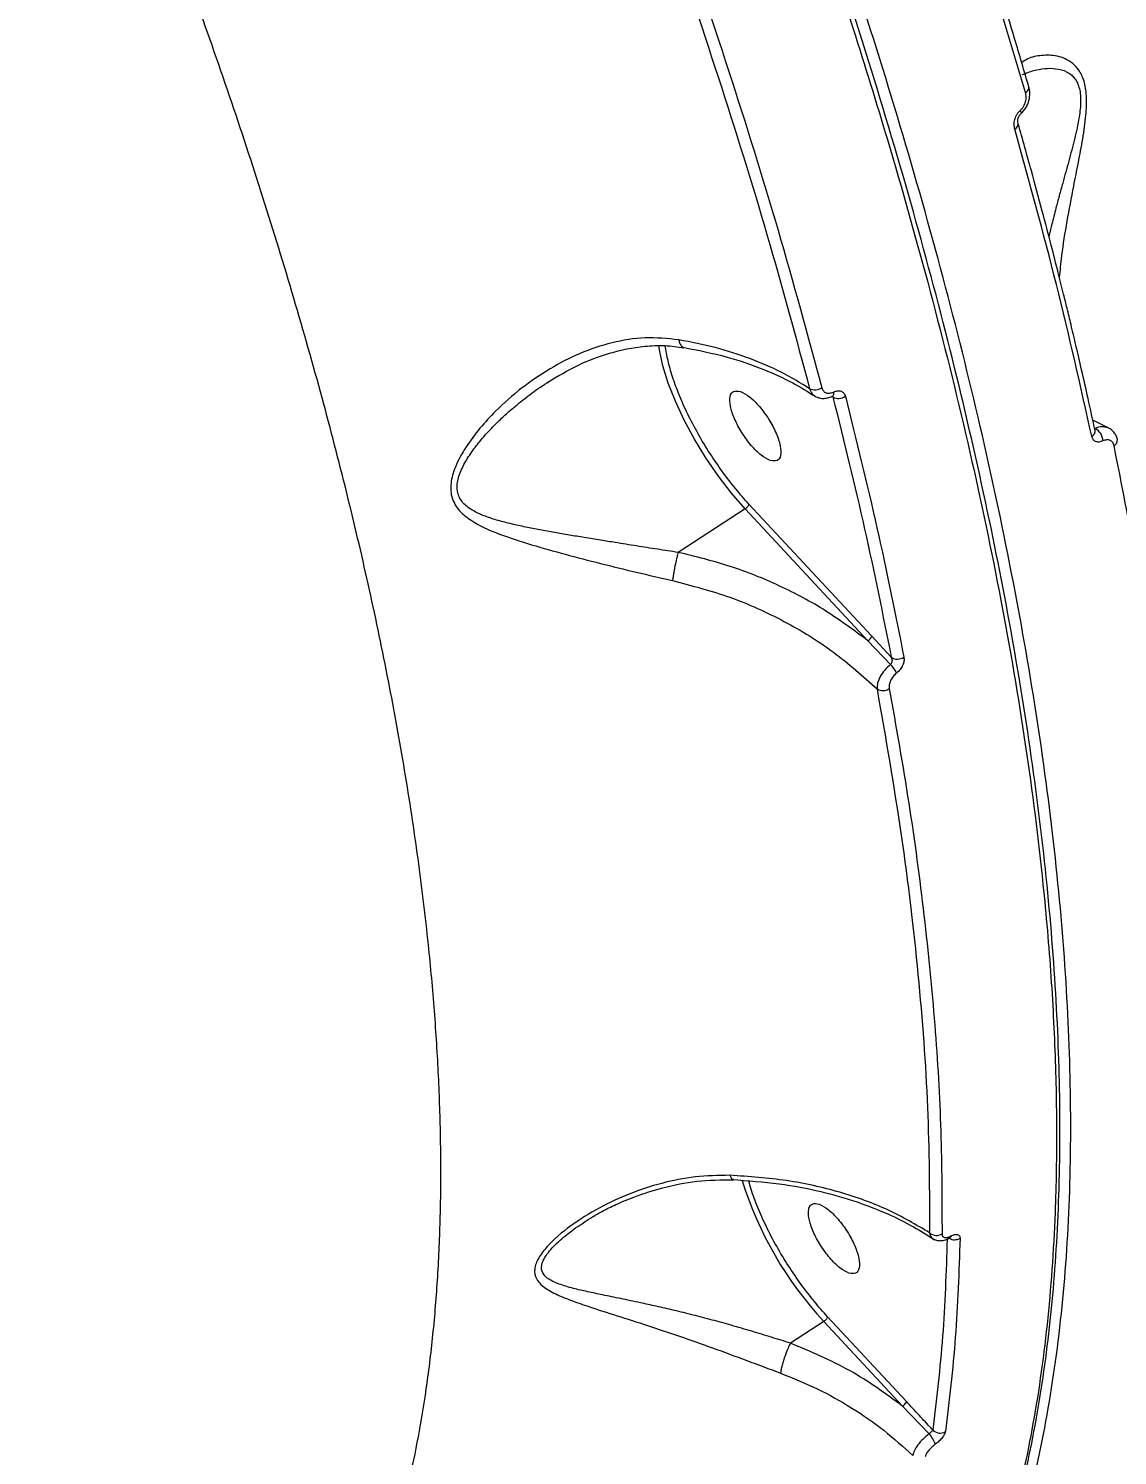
# Model space of a CAD drawing. Header units: millimetres. Extents: x -6234 to 7498, y -6127 to 5103.
# Drawn here: x 4207.7 to 4327.7, y -1650.4 to -1493.2 of the extents above; entities that cross this region are included whole.
import ezdxf

# ---------------------------------------------------------------- set-up
doc = ezdxf.new("R2010")
doc.units = ezdxf.units.MM
for name, color, linetype in [('DIKOM_ОБЪЕКТ', 7, 'Continuous'), ('DIKOM_РАЗМЕР_ЗОНА', 7, 'Continuous'), ('DIKOM_РАЗМЕР_ОБЪЕКТА', 7, 'Continuous')]:
    doc.layers.add(name, color=color, linetype=linetype)
doc.styles.add('style1', font='arial.ttf', dxfattribs={"width": 0.8})
doc.dimstyles.new('1-50', dxfattribs={"dimtxt": 300, "dimasz": 200, "dimexe": 100, "dimexo": 0, "dimgap": 100, "dimtad": 1, "dimtxsty": 'style1', "dimcen": 200, "dimclrd": 7, "dimclre": 7, "dimclrt": 7, "dimadec": 1, "dimazin": 2, "dimtfac": 1, "dimtmove": 0, "dimatfit": 2, "dimfxl": 0, "dimlwd": 25, "dimlwe": 18, "dimarcsym": 0})

# ---------------------------------------------------------------- blocks, each defined once
blk = doc.blocks.new('*D10')
at = {"layer": 'Defpoints', "color": 0, "transparency": 16777216}
for p in [(5627.97, 903.07), (-3229.39, -1461.51), (5627.97, -5097.58)]:
    blk.add_point(p, dxfattribs=at)
at = {"layer": 'DIKOM_РАЗМЕР_ОБЪЕКТА', "color": 7, "lineweight": 18, "transparency": 16777216}
for p, q in [((5627.97, 903.07), (5627.97, -5197.58)), ((-3229.39, -1461.51), (-3229.39, -5197.58))]:
    blk.add_line(p, q, dxfattribs=at)
at = {"layer": 'DIKOM_РАЗМЕР_ОБЪЕКТА', "color": 7, "lineweight": 25, "transparency": 16777216}
blk.add_line((-3029.39, -5097.58), (5427.97, -5097.58), dxfattribs=at)
at = {"layer": 'DIKOM_РАЗМЕР_ОБЪЕКТА', "color": 7, "transparency": 16777216}
for points in [[(-3029.39, -5064.25), (-3029.39, -5130.92), (-3229.39, -5097.58)], [(5427.97, -5064.25), (5427.97, -5130.92), (5627.97, -5097.58)]]:
    blk.add_solid(points, dxfattribs=at)
at = {"layer": 'DIKOM_РАЗМЕР_ОБЪЕКТА', "color": 7, "lineweight": 40, "transparency": 16777216, "insert": (1488.3, -4844.41), "char_height": 300, "attachment_point": 5, "style": 'style1'}
blk.add_mtext('8850', dxfattribs=at)
blk = doc.blocks.new('*D13')
at = {"layer": 'Defpoints', "color": 0, "transparency": 16777216}
for p in [(7498.07, 1778.2), (-5229.39, -1831.36), (7498.07, -6026.74)]:
    blk.add_point(p, dxfattribs=at)
at = {"layer": 'DIKOM_РАЗМЕР_ЗОНА', "color": 7, "lineweight": 18, "transparency": 16777216}
for p, q in [((7498.07, 1778.2), (7498.07, -6126.74)), ((-5229.39, -1831.36), (-5229.39, -6126.74))]:
    blk.add_line(p, q, dxfattribs=at)
at = {"layer": 'DIKOM_РАЗМЕР_ЗОНА', "color": 7, "lineweight": 25, "transparency": 16777216}
blk.add_line((-5029.39, -6026.74), (7298.07, -6026.74), dxfattribs=at)
at = {"layer": 'DIKOM_РАЗМЕР_ЗОНА', "color": 7, "transparency": 16777216}
for points in [[(-5029.39, -5993.4), (-5029.39, -6060.07), (-5229.39, -6026.74)], [(7298.07, -5993.4), (7298.07, -6060.07), (7498.07, -6026.74)]]:
    blk.add_solid(points, dxfattribs=at)
at = {"layer": 'DIKOM_РАЗМЕР_ЗОНА', "color": 7, "transparency": 16777216, "insert": (1560.69, -5773.56), "char_height": 300, "attachment_point": 5, "style": 'style1'}
blk.add_mtext('12750', dxfattribs=at)

msp = doc.modelspace()

# ---------------------------------------------------------------- linework, layer by layer
at = {"layer": 'DIKOM_ОБЪЕКТ', "color": 7, "linetype": 'Continuous', "lineweight": 15}
for p, q in [((4264.866, -1532.237), (4265.008, -1532.145)), ((4326.706, -1537.226), (4324.955, -1536.371)), ((4286.671, -1546.128), (4279.295, -1550.919)), ((4300.189, -1560.659), (4286.671, -1546.128)), ((4300.6, -1560.135), (4287.081, -1545.603)), ((4302.762, -1562.474), (4300.6, -1560.135)), ((4302.673, -1563.251), (4300.189, -1560.659)), ((4295.329, -1635.623), (4291.65, -1638.013)), ((4304.007, -1644.951), (4295.329, -1635.623)), ((4304.417, -1644.426), (4295.74, -1635.099)), ((4291.65, -1638.013), (4291.645, -1638.018)), ((4306.917, -1647.994), (4304.007, -1644.951))]:
    msp.add_line(p, q, dxfattribs=at)
at = {"layer": 'DIKOM_ОБЪЕКТ', "color": 7, "linetype": 'Continuous', "lineweight": 15, "flags": 128}
for points in [[(4317.543, -1500.268), (4317.677, -1500.165), (4317.786, -1500.052), (4317.865, -1499.934), (4317.912, -1499.814), (4317.924, -1499.697), (4317.901, -1499.587), (4317.898, -1499.578)], [(4316.963, -1502.254), (4317, -1502.333), (4317.028, -1502.406), (4317.046, -1502.47), (4317.054, -1502.526), (4317.052, -1502.573), (4317.04, -1502.609), (4317.03, -1502.625)], [(4286.671, -1546.128), (4285.168, -1544.4), (4283.714, -1542.517), (4282.34, -1540.519), (4281.075, -1538.451), (4279.948, -1536.357), (4278.981, -1534.282), (4278.198, -1532.272), (4277.614, -1530.37), (4277.242, -1528.617), (4277.17, -1528.095)], [(4296.407, -1533.258), (4296.41, -1533.412), (4296.39, -1533.544), (4296.347, -1533.647), (4296.282, -1533.716), (4296.243, -1533.737)], [(4309.331, -1626.208), (4309.303, -1626.302), (4309.26, -1626.377), (4309.203, -1626.431), (4309.134, -1626.463), (4309.053, -1626.471), (4308.965, -1626.456), (4308.869, -1626.418), (4308.769, -1626.358)]]:
    msp.add_lwpolyline(points, dxfattribs=at)
at = {"layer": 'DIKOM_ОБЪЕКТ', "color": 7, "linetype": 'Continuous', "lineweight": 15}
for centre, radius, start, end in [((4316.091, -1503.727), 0.639, 294.72402, 7.73605), ((4294.339, -1531.665), 1.355, 245.1825, 304.28961), ((4296.949, -1532.643), 1.319, 242.00019, 304.74309), ((4324.537, -1537.542), 0.666, 296.71765, 8.4554), ((4324.485, -1538.667), 1.573, 0.62131, 62.74803), ((4326.99, -1538.572), 0.673, 297.24351, 7.53812), ((4299.749, -1559.891), 0.885, 299.85282, 344.04467), ((4300.445, -1565.511), 3.174, 24.17314, 45.39659), ((4303.446, -1561.42), 1.256, 237.01208, 303.96369), ((4301.839, -1564.865), 1.272, 239.37256, 303.50377), ((4324.898, -1608.126), 40.378, 197.23905, 222.92058), ((4307.736, -1624.983), 1.158, 229.33662, 301.80463), ((4309.715, -1625.453), 1.17, 239.84749, 301.54042), ((4303.567, -1644.183), 0.884, 299.82789, 344.0696), ((4304.832, -1650.016), 2.905, 17.33712, 44.10985), ((4308.133, -1646.804), 1.115, 222.98036, 301.27473)]:
    msp.add_arc(centre, radius, start, end, dxfattribs=at)
for points, knots in [([(4314.572, -1665.937), (4315.705, -1662.572), (4317.961, -1655.871), (4320.295, -1644.611), (4321.856, -1632.589), (4322.583, -1619.773), (4322.516, -1606.249), (4321.669, -1592.07), (4320.066, -1577.299), (4317.73, -1561.997), (4314.688, -1546.223), (4310.968, -1530.038), (4306.597, -1513.499), (4301.605, -1496.665), (4296.024, -1479.592), (4289.885, -1462.333), (4283.221, -1444.942), (4276.062, -1427.47), (4268.444, -1409.967), (4260.398, -1392.48), (4251.958, -1375.054), (4244.7, -1360.77), (4238.854, -1349.642), (4234.56, -1341.636), (4230.205, -1333.675), (4225.79, -1325.762), (4221.32, -1317.901), (4216.797, -1310.095), (4210.968, -1300.218), (4203.772, -1288.329), (4195.138, -1274.513), (4185.345, -1259.327), (4174.354, -1242.881), (4162.135, -1225.323), (4149.825, -1208.324), (4137.467, -1191.911), (4125.997, -1177.257), (4115.433, -1164.216), (4105.767, -1152.638), (4096.047, -1141.348), (4086.29, -1130.361), (4076.506, -1119.692), (4066.712, -1109.354), (4055.618, -1098.031), (4043.243, -1085.919), (4029.629, -1073.258), (4016.125, -1061.377), (4002.749, -1050.228), (3993.975, -1043.483), (3989.592, -1040.113)], [0, 0, 0, 0, 0.0271357, 0.0540497, 0.0807422, 0.107213, 0.133462, 0.1594895, 0.1852954, 0.2108795, 0.2362419, 0.2613828, 0.286302, 0.3109995, 0.3354754, 0.3597295, 0.3837621, 0.4075729, 0.4311621, 0.4545296, 0.4776755, 0.5005996, 0.5112386, 0.5218231, 0.5323528, 0.542828, 0.5532488, 0.5636147, 0.5739263, 0.5926882, 0.6112665, 0.6296616, 0.6544488, 0.6788948, 0.7030001, 0.7267641, 0.7501873, 0.7681707, 0.7861326, 0.8040731, 0.8219922, 0.8398901, 0.8577664, 0.8756214, 0.900581, 0.9254987, 0.9503743, 0.9752081, 1, 1, 1, 1]), ([(4076.686, -1066.977), (4080.114, -1070.206), (4086.981, -1076.674), (4097.349, -1086.973), (4107.764, -1097.71), (4118.209, -1108.911), (4128.007, -1119.818), (4137.158, -1130.346), (4145.669, -1140.43), (4154.192, -1150.825), (4162.715, -1161.524), (4171.224, -1172.517), (4179.56, -1183.602), (4187.723, -1194.765), (4195.71, -1205.994), (4203.655, -1217.48), (4211.543, -1229.212), (4219.358, -1241.178), (4226.596, -1252.59), (4233.271, -1263.407), (4239.402, -1273.595), (4245.454, -1283.916), (4251.419, -1294.361), (4257.286, -1304.919), (4263.046, -1315.582), (4269.839, -1328.535), (4277.536, -1343.81), (4285.942, -1361.398), (4293.934, -1379.101), (4300.369, -1394.282), (4305.449, -1406.928), (4309.35, -1417.062), (4313.068, -1427.168), (4316.592, -1437.236), (4319.916, -1447.251), (4323.03, -1457.2), (4326.229, -1468.105), (4329.409, -1479.894), (4332.444, -1492.472), (4335.049, -1504.797), (4337.206, -1516.839), (4339.024, -1529.409), (4340.361, -1542.361), (4341.041, -1555.494), (4341.035, -1568.013), (4340.396, -1575.708), (4340.076, -1579.566)], [0, 0, 0, 0, 0.024718, 0.049515, 0.0743906, 0.0993447, 0.1243771, 0.1447742, 0.1653295, 0.1860431, 0.2069152, 0.2279452, 0.2491333, 0.2694019, 0.2898708, 0.3105398, 0.3314093, 0.3524787, 0.3737486, 0.3911653, 0.4087376, 0.4264653, 0.4443486, 0.4623874, 0.4805816, 0.4989313, 0.5286792, 0.5588427, 0.5894223, 0.6204179, 0.638318, 0.6563539, 0.6745259, 0.6928339, 0.7112778, 0.7298578, 0.7485739, 0.7733223, 0.7982563, 0.823376, 0.8486818, 0.8741734, 0.9053761, 0.9367477, 0.9682891, 1, 1, 1, 1]), ([(4314.263, -1666.758), (4323.705, -1660.49), (4342.589, -1647.955), (4370.042, -1628.109), (4396.822, -1607.521), (4422.844, -1586.134), (4447.952, -1564.121), (4472.133, -1541.511), (4495.385, -1518.34), (4517.832, -1494.493), (4539.585, -1469.842), (4560.608, -1444.395), (4580.863, -1418.163), (4600.204, -1391.32), (4618.617, -1363.892), (4635.977, -1336.07), (4652.296, -1307.893), (4667.555, -1279.386), (4681.927, -1250.443), (4690.688, -1230.78), (4695.068, -1220.949)], [0, 0, 0, 0, 0.056, 0.112, 0.168, 0.2239999, 0.2799998, 0.3349999, 0.39, 0.445, 0.5000001, 0.5559999, 0.6120001, 0.6679999, 0.7239999, 0.7799999, 0.835, 0.89, 0.945, 1, 1, 1, 1]), ([(4695.377, -1220.127), (4690.915, -1230.137), (4681.992, -1250.156), (4667.33, -1279.612), (4651.75, -1308.615), (4635.174, -1337.099), (4617.746, -1364.882), (4599.495, -1391.948), (4580.458, -1418.285), (4560.542, -1444.033), (4539.637, -1469.322), (4517.745, -1494.115), (4494.867, -1518.378), (4471.156, -1541.938), (4446.633, -1564.775), (4421.47, -1586.734), (4395.71, -1607.818), (4369.377, -1628.004), (4342.396, -1647.474), (4323.847, -1659.783), (4314.572, -1665.937)], [0, 0, 0, 0, 0.056, 0.1119999, 0.1679999, 0.2239999, 0.2799999, 0.3349998, 0.3899999, 0.4449999, 0.5000001, 0.5560002, 0.6120002, 0.6680001, 0.7239999, 0.78, 0.8350001, 0.8900001, 0.9450001, 1, 1, 1, 1]), ([(4166.999, -1235.599), (4171.102, -1241.573), (4179.316, -1253.53), (4191.244, -1271.821), (4202.854, -1290.329), (4214.086, -1309.034), (4224.915, -1327.878), (4235.308, -1346.812), (4245.233, -1365.783), (4254.661, -1384.74), (4263.563, -1403.63), (4270.971, -1420.283), (4277.082, -1434.75), (4282.077, -1447.109), (4286.84, -1459.472), (4291.358, -1471.818), (4295.614, -1484.128), (4299.595, -1496.379), (4303.785, -1510.199), (4307.999, -1525.486), (4312.008, -1542.08), (4315.336, -1558.338), (4317.944, -1574.187), (4319.382, -1586.132), (4320.12, -1594.508), (4320.478, -1599.556), (4320.739, -1604.532), (4320.905, -1609.432), (4320.972, -1614.253), (4320.941, -1618.992), (4320.733, -1626.385), (4320.033, -1636.142), (4318.413, -1647.402), (4316.124, -1657.606), (4313.23, -1666.789), (4309.649, -1675.232), (4305.368, -1682.882), (4300.401, -1689.727), (4294.664, -1695.602), (4290.265, -1699.375), (4287.59, -1700.885), (4287.274, -1701.064)], [0, 0, 0, 0, 0.0313103, 0.062674, 0.0940913, 0.125562, 0.1570864, 0.1886642, 0.2202955, 0.2519805, 0.2837188, 0.3155107, 0.3365976, 0.3579048, 0.379432, 0.4011795, 0.4231471, 0.4453349, 0.4677428, 0.4994821, 0.5316527, 0.5642547, 0.5972882, 0.6307531, 0.642273, 0.6538375, 0.6654465, 0.6771002, 0.6887984, 0.7005411, 0.7123283, 0.7449699, 0.7779485, 0.8082221, 0.8387742, 0.8696048, 0.9007138, 0.9321015, 0.9637677, 0.9957123, 1, 1, 1, 1]), ([(4300.508, -1689.246), (4300.82, -1688.889), (4302.148, -1687.366), (4304.285, -1684.384), (4306.911, -1680.298), (4309.911, -1674.813), (4313.078, -1667.663), (4316.106, -1658.492), (4318.46, -1648.523), (4320.137, -1637.788), (4321.131, -1626.305), (4321.445, -1614.106), (4321.076, -1601.214), (4320.025, -1587.662), (4318.294, -1573.491), (4315.89, -1558.746), (4312.82, -1543.462), (4309.091, -1527.673), (4304.71, -1511.416), (4299.69, -1494.726), (4294.042, -1477.656), (4287.784, -1460.254), (4280.938, -1442.574), (4273.515, -1424.651), (4265.535, -1406.531), (4257.014, -1388.25), (4247.976, -1369.859), (4238.446, -1351.413), (4228.455, -1332.97), (4217.612, -1313.839), (4205.879, -1294.072), (4195.594, -1277.546), (4187.533, -1265.015), (4183.129, -1258.303), (4179.854, -1253.377), (4177.511, -1249.877), (4174.659, -1245.652), (4171.284, -1240.703), (4168.844, -1237.18), (4167.539, -1235.296)], [0, 0, 0, 0, 0.0057732, 0.024642, 0.0435097, 0.062377, 0.0954079, 0.128492, 0.1615035, 0.1945095, 0.2275141, 0.2605164, 0.2935182, 0.3265744, 0.3596084, 0.392606, 0.4256026, 0.4585986, 0.4915932, 0.5246071, 0.5576721, 0.5906683, 0.623661, 0.6566539, 0.6896463, 0.7226395, 0.7556886, 0.7887162, 0.8217082, 0.8546993, 0.8916487, 0.9285981, 0.9448437, 0.9606051, 0.9657519, 0.9722312, 0.9801083, 0.9893668, 1, 1, 1, 1]), ([(4220.887, -1697.372), (4222.087, -1696.638), (4224.549, -1695.132), (4227.998, -1692.451), (4231.291, -1689.442), (4234.344, -1686.128), (4237.163, -1682.527), (4240.489, -1677.532), (4244.034, -1670.808), (4247.43, -1661.955), (4250.029, -1652.299), (4251.597, -1643.366), (4252.478, -1635.542), (4252.94, -1629.094), (4253.167, -1622.452), (4253.163, -1615.627), (4252.934, -1608.632), (4252.486, -1601.478), (4251.763, -1593.519), (4250.7, -1584.71), (4249.228, -1575.012), (4247.442, -1565.136), (4245.353, -1555.103), (4242.974, -1544.935), (4240.268, -1534.458), (4237.226, -1523.675), (4233.842, -1512.594), (4230.184, -1501.432), (4226.267, -1490.21), (4222.104, -1478.947), (4217.32, -1466.669), (4211.845, -1453.361), (4205.604, -1439.018), (4199.037, -1424.685), (4192.167, -1410.393), (4184.312, -1394.769), (4175.363, -1377.808), (4165.201, -1359.537), (4154.632, -1341.383), (4147.233, -1329.408), (4143.541, -1323.432)], [0, 0, 0, 0, 0.0199936, 0.041, 0.0618969, 0.082684, 0.1033616, 0.1239296, 0.1620787, 0.1997421, 0.2369201, 0.2736128, 0.2943639, 0.3149567, 0.3353911, 0.3556669, 0.3757845, 0.3957436, 0.4155444, 0.4405409, 0.4652902, 0.4897922, 0.5140471, 0.5380547, 0.5618151, 0.5866812, 0.6113132, 0.6357105, 0.6598735, 0.6838021, 0.7074959, 0.7372214, 0.7666792, 0.7958691, 0.8247911, 0.8534451, 0.8903048, 0.9270175, 0.9635828, 1, 1, 1, 1]), ([(4317.543, -1500.268), (4315.785, -1494.395), (4312.291, -1482.72), (4306.198, -1464.775), (4299.618, -1446.745), (4294.73, -1434.553), (4292.301, -1428.495)], [0, 0, 0, 0, 0.25448947, 0.505986, 0.75449037, 1, 1, 1, 1]), ([(4317.924, -1499.698), (4317.402, -1497.913), (4316.445, -1494.645), (4315.078, -1490.153), (4313.954, -1486.542), (4313.015, -1483.58), (4312.17, -1480.951), (4310.927, -1477.139), (4309.228, -1472.049), (4307.142, -1465.993), (4305.105, -1460.242), (4303.191, -1454.97), (4301.597, -1450.679), (4300.23, -1447.053), (4298.923, -1443.63), (4297.232, -1439.271), (4295.135, -1433.958), (4293.561, -1430.08), (4292.709, -1427.984)], [0, 0, 0, 0, 0.077831, 0.1424875, 0.1940286, 0.2330486, 0.2692362, 0.3061021, 0.3950678, 0.4843791, 0.5601569, 0.6347993, 0.7028629, 0.7371363, 0.7838032, 0.843138, 0.9151824, 1, 1, 1, 1]), ([(4270.949, -1462.655), (4273.231, -1468.73), (4277.79, -1480.863), (4283.79, -1498.621), (4289.219, -1516.041), (4292.252, -1527.272), (4293.77, -1532.895)], [0, 0, 0, 0, 0.25035077, 0.50000129, 0.74965173, 1, 1, 1, 1]), ([(4272.228, -1462.384), (4274.463, -1468.331), (4278.968, -1480.313), (4284.958, -1497.999), (4290.46, -1515.606), (4293.547, -1527.031), (4295.102, -1532.785)], [0, 0, 0, 0, 0.244483, 0.4926441, 0.7444838, 1, 1, 1, 1]), ([(4321.289, -1520.697), (4321.368, -1519.879), (4321.565, -1517.838), (4322.115, -1514.443), (4322.761, -1511.016), (4323.368, -1507.983), (4323.862, -1505.358), (4324.213, -1502.944), (4324.309, -1500.822), (4324.091, -1499.124), (4323.529, -1497.853), (4322.502, -1496.76), (4321.004, -1496.171), (4319.296, -1496.134), (4317.964, -1496.417), (4317.337, -1496.829), (4317.12, -1496.972)], [0, 0, 0, 0, 0.0638604, 0.1592956, 0.2559221, 0.3202827, 0.3851455, 0.4515461, 0.5019568, 0.5527911, 0.6037051, 0.654168, 0.7533818, 0.8517092, 0.9486867, 1, 1, 1, 1]), ([(4317.192, -1498.322), (4317.213, -1498.311), (4317.407, -1498.209), (4317.832, -1498.05), (4318.619, -1497.793), (4319.651, -1497.6), (4320.881, -1497.595), (4321.851, -1497.843), (4322.498, -1498.241), (4323.007, -1498.714), (4323.399, -1499.423), (4323.586, -1500.391), (4323.622, -1501.199), (4323.569, -1502.077), (4323.385, -1503.464), (4322.955, -1505.407), (4322.308, -1507.832), (4321.724, -1509.915), (4321.25, -1511.641), (4320.848, -1513.143), (4320.481, -1514.589), (4320.227, -1515.624), (4320.126, -1516.078), (4320.117, -1516.12)], [0, 0, 0, 0, 0.0050522, 0.045224, 0.0915726, 0.1722354, 0.2521731, 0.3304428, 0.3617271, 0.3902614, 0.4499329, 0.479485, 0.5099947, 0.5385269, 0.5696317, 0.6477859, 0.7264631, 0.8056949, 0.8517385, 0.8965376, 0.9543072, 0.9957475, 1, 1, 1, 1]), ([(4316.963, -1502.254), (4317.031, -1502.189), (4317.168, -1502.058), (4317.389, -1501.734), (4317.57, -1501.283), (4317.639, -1500.741), (4317.575, -1500.426), (4317.543, -1500.268)], [0, 0, 0, 0, 0.1239258, 0.2503018, 0.4996134, 0.7493622, 1, 1, 1, 1]), ([(4317.031, -1502.624), (4317.235, -1502.407), (4317.638, -1501.983), (4317.954, -1501.151), (4318.059, -1500.332), (4317.958, -1499.846), (4317.908, -1499.604)], [0, 0, 0, 0, 0.2623238, 0.5151504, 0.7593021, 1, 1, 1, 1]), ([(4316.359, -1504.307), (4316.326, -1504.144), (4316.262, -1503.819), (4316.337, -1503.259), (4316.524, -1502.792), (4316.751, -1502.456), (4316.893, -1502.321), (4316.963, -1502.254)], [0, 0, 0, 0, 0.25060714, 0.50032457, 0.74966386, 0.87638852, 1, 1, 1, 1]), ([(4316.724, -1503.638), (4316.709, -1503.557), (4316.681, -1503.399), (4316.724, -1503.122), (4316.819, -1502.887), (4316.933, -1502.718), (4316.999, -1502.654), (4317.031, -1502.624)], [0, 0, 0, 0, 0.2795108, 0.5496538, 0.7932191, 0.9011404, 1, 1, 1, 1]), ([(4325.21, -1537.539), (4324.952, -1536.348), (4324.469, -1534.116), (4323.757, -1530.965), (4323.128, -1528.255), (4322.59, -1525.99), (4322.138, -1524.122), (4321.672, -1522.224), (4321.096, -1519.919), (4320.319, -1516.874), (4319.338, -1513.133), (4318.137, -1508.683), (4317.228, -1505.456), (4316.741, -1503.728)], [0, 0, 0, 0, 0.1089535, 0.2041344, 0.2855746, 0.3532851, 0.4072787, 0.4525026, 0.522301, 0.6119293, 0.7214, 0.8507404, 1, 1, 1, 1]), ([(4324.837, -1538.137), (4323.599, -1532.603), (4321.137, -1521.588), (4317.946, -1510.049), (4316.359, -1504.307)], [0, 0, 0, 0, 0.5024374, 1, 1, 1, 1]), ([(4279.356, -1527.507), (4278.113, -1527.385), (4275.629, -1527.142), (4271.968, -1527.754), (4268.46, -1528.929), (4265.127, -1530.643), (4262.006, -1532.789), (4259.45, -1535.039), (4257.423, -1537.236), (4255.878, -1539.289), (4254.745, -1541.333), (4254.167, -1543.292), (4254.284, -1545.005), (4255.14, -1546.384), (4256.863, -1547.749), (4259.554, -1548.942), (4263.095, -1550.093), (4266.834, -1551.136), (4270.703, -1552.133), (4274.67, -1553.111), (4277.337, -1553.722), (4278.669, -1554.026)], [0, 0, 0, 0, 0.0612623, 0.1223632, 0.1839185, 0.2453021, 0.3073893, 0.3696485, 0.4112863, 0.4534664, 0.4961305, 0.528615, 0.5613529, 0.5940479, 0.6261082, 0.6897699, 0.7526998, 0.814901, 0.8771057, 0.9386399, 1, 1, 1, 1]), ([(4293.77, -1532.895), (4292.752, -1532.271), (4290.715, -1531.023), (4287.202, -1529.525), (4283.434, -1528.3), (4280.712, -1527.77), (4279.356, -1527.507)], [0, 0, 0, 0, 0.2494124, 0.4990871, 0.7505863, 1, 1, 1, 1]), ([(4279.356, -1527.507), (4279.395, -1527.655), (4279.472, -1527.95), (4279.656, -1528.218), (4279.81, -1528.347), (4279.904, -1528.344), (4279.919, -1528.344)], [0, 0, 0, 0, 0.3200949, 0.6384107, 0.9425035, 1, 1, 1, 1]), ([(4264.865, -1532.214), (4266.001, -1531.536), (4268.185, -1530.23), (4271.803, -1528.853), (4275.028, -1528.205), (4277.786, -1528.086), (4279.226, -1528.281), (4279.922, -1528.376)], [0, 0, 0, 0, 0.2471373, 0.475477, 0.7258812, 0.867529, 1, 1, 1, 1]), ([(4287.081, -1545.603), (4286.595, -1545.059), (4285.606, -1543.95), (4284.153, -1542.054), (4282.751, -1540.007), (4281.455, -1537.856), (4280.316, -1535.686), (4279.371, -1533.573), (4278.648, -1531.593), (4278.126, -1529.76), (4277.959, -1528.691), (4277.875, -1528.157)], [0, 0, 0, 0, 0.1070688, 0.2179674, 0.3315839, 0.4466156, 0.5616388, 0.675258, 0.7861597, 0.8932218, 1, 1, 1, 1]), ([(4279.816, -1528.337), (4281.464, -1528.658), (4284.594, -1529.27), (4288.593, -1530.664), (4291.834, -1532.143), (4293.586, -1533.24), (4294.399, -1533.75)], [0, 0, 0, 0, 0.2971856, 0.564423, 0.7978284, 1, 1, 1, 1]), ([(4279.289, -1550.926), (4278.526, -1550.809), (4276.991, -1550.574), (4274.673, -1550.209), (4272.585, -1549.878), (4270.672, -1549.571), (4268.983, -1549.296), (4267.289, -1549.015), (4265.654, -1548.733), (4264.05, -1548.443), (4262.477, -1548.135), (4260.941, -1547.801), (4259.454, -1547.42), (4258.041, -1546.968), (4256.945, -1546.487), (4256.181, -1546.002), (4255.51, -1545.429), (4255.048, -1544.688), (4254.924, -1543.782), (4254.993, -1543.069), (4255.199, -1542.33), (4255.604, -1541.365), (4256.302, -1540.182), (4257.294, -1538.852), (4258.392, -1537.591), (4259.515, -1536.45), (4260.746, -1535.313), (4262.177, -1534.122), (4263.585, -1533.051), (4264.538, -1532.445), (4264.866, -1532.237)], [0, 0, 0, 0, 0.0503037, 0.1011144, 0.1531768, 0.1894957, 0.230051, 0.2683964, 0.3066485, 0.3448905, 0.3831963, 0.4216655, 0.4601896, 0.4987076, 0.5370679, 0.5571344, 0.5753535, 0.6140182, 0.633075, 0.6529575, 0.6714296, 0.6917544, 0.7302471, 0.7689264, 0.8073571, 0.8456313, 0.8787885, 0.922188, 0.9732669, 1, 1, 1, 1]), ([(4289.428, -1540.799), (4289.105, -1540.64), (4288.458, -1540.321), (4287.319, -1539.182), (4286.269, -1537.753), (4285.445, -1536.199), (4284.978, -1534.766), (4284.943, -1533.684), (4285.323, -1533.066), (4285.871, -1533.156), (4286.145, -1533.202)], [0, 0, 0, 0, 0.1249992, 0.2499941, 0.3749931, 0.4999955, 0.6249918, 0.7499947, 0.8749898, 1, 1, 1, 1]), ([(4286.145, -1533.202), (4286.469, -1533.361), (4287.115, -1533.68), (4288.255, -1534.818), (4289.305, -1536.248), (4290.129, -1537.802), (4290.596, -1539.234), (4290.631, -1540.316), (4290.25, -1540.934), (4289.702, -1540.844), (4289.428, -1540.799)], [0, 0, 0, 0, 0.1249898, 0.2499956, 0.374995, 0.4999995, 0.6249944, 0.7499976, 0.8749967, 1, 1, 1, 1]), ([(4293.77, -1532.895), (4293.84, -1533.112), (4293.944, -1533.432), (4294.201, -1533.579), (4294.285, -1533.626)], [0, 0, 0, 0, 0.6751237, 1, 1, 1, 1]), ([(4294.287, -1533.676), (4294.43, -1533.754), (4294.714, -1533.909), (4295.221, -1533.982), (4295.749, -1533.938), (4296.087, -1533.801), (4296.254, -1533.733)], [0, 0, 0, 0, 0.2545588, 0.5071666, 0.7565253, 1, 1, 1, 1]), ([(4295.102, -1532.785), (4295.152, -1532.911), (4295.252, -1533.162), (4295.57, -1533.368), (4295.969, -1533.422), (4296.26, -1533.312), (4296.407, -1533.258)], [0, 0, 0, 0, 0.2500307, 0.5000065, 0.7496242, 1, 1, 1, 1]), ([(4296.254, -1533.733), (4296.279, -1533.723), (4296.314, -1533.708), (4296.309, -1533.703), (4296.308, -1533.702)], [0, 0, 0, 0, 0.7036135, 1, 1, 1, 1]), ([(4296.329, -1533.808), (4297.54, -1538.691), (4299.962, -1548.458), (4301.829, -1557.802), (4302.762, -1562.474)], [0, 0, 0, 0, 0.5000017, 1, 1, 1, 1]), ([(4296.407, -1533.258), (4296.552, -1533.203), (4296.842, -1533.094), (4297.239, -1533.148), (4297.554, -1533.353), (4297.652, -1533.602), (4297.701, -1533.727)], [0, 0, 0, 0, 0.2502741, 0.5000359, 0.7499998, 1, 1, 1, 1]), ([(4297.701, -1533.727), (4298.907, -1538.591), (4301.335, -1548.381), (4303.207, -1557.748), (4304.148, -1562.462)], [0, 0, 0, 0, 0.49680227, 1, 1, 1, 1]), ([(4326.058, -1538.649), (4325.912, -1538.702), (4325.621, -1538.807), (4325.245, -1538.73), (4324.961, -1538.511), (4324.878, -1538.262), (4324.837, -1538.137)], [0, 0, 0, 0, 0.2502488, 0.5000569, 0.7498946, 1, 1, 1, 1]), ([(4326.589, -1537.195), (4326.385, -1537.134), (4325.955, -1537.005), (4325.463, -1537.178), (4325.206, -1537.268)], [0, 0, 0, 0, 0.4753342, 1, 1, 1, 1]), ([(4327.298, -1539.171), (4327.256, -1539.045), (4327.173, -1538.792), (4326.886, -1538.569), (4326.504, -1538.491), (4326.207, -1538.596), (4326.058, -1538.649)], [0, 0, 0, 0, 0.2500888, 0.4999811, 0.7499984, 1, 1, 1, 1]), ([(4327.657, -1538.485), (4327.617, -1538.341), (4327.534, -1538.051), (4327.293, -1537.677), (4326.974, -1537.364), (4326.705, -1537.239), (4326.57, -1537.175)], [0, 0, 0, 0, 0.2428287, 0.4918132, 0.7449013, 1, 1, 1, 1]), ([(4334.286, -1587.348), (4333.838, -1582.248), (4332.946, -1572.086), (4330.605, -1555.987), (4328.397, -1544.761), (4327.298, -1539.171)], [0, 0, 0, 0, 0.3360058, 0.6693387, 1, 1, 1, 1]), ([(4287.081, -1545.603), (4287.073, -1545.643), (4287.056, -1545.721), (4286.959, -1545.87), (4286.825, -1546.016), (4286.722, -1546.091), (4286.671, -1546.128)], [0, 0, 0, 0, 0.24999772, 0.50013217, 0.75000422, 1, 1, 1, 1]), ([(4279.289, -1550.926), (4279.247, -1551.09), (4279.146, -1551.479), (4278.973, -1552.248), (4278.824, -1553.009), (4278.722, -1553.624), (4278.687, -1553.891), (4278.669, -1554.026)], [0, 0, 0, 0, 0.1674407, 0.3959109, 0.680603, 0.8383931, 1, 1, 1, 1]), ([(4279.295, -1550.919), (4279.293, -1550.92), (4279.291, -1550.922), (4279.29, -1550.925), (4279.289, -1550.926)], [0, 0, 0, 0, 0.5400416, 1, 1, 1, 1]), ([(4300.189, -1560.659), (4298.676, -1559.529), (4295.65, -1557.268), (4290.516, -1554.548), (4285.069, -1552.329), (4281.221, -1551.39), (4279.295, -1550.919)], [0, 0, 0, 0, 0.2504575, 0.5010412, 0.7502586, 1, 1, 1, 1]), ([(4278.669, -1554.026), (4280.799, -1554.582), (4285.069, -1555.695), (4291.021, -1558.417), (4296.534, -1561.778), (4299.639, -1564.565), (4301.192, -1565.959)], [0, 0, 0, 0, 0.24882819, 0.49874215, 0.74939639, 1, 1, 1, 1]), ([(4302.673, -1563.251), (4302.453, -1563.451), (4302.015, -1563.85), (4301.52, -1564.596), (4301.208, -1565.341), (4301.197, -1565.753), (4301.192, -1565.959)], [0, 0, 0, 0, 0.2523926, 0.5035693, 0.7525524, 1, 1, 1, 1]), ([(4302.762, -1562.474), (4302.788, -1562.543), (4302.837, -1562.678), (4302.844, -1562.898), (4302.801, -1563.071), (4302.737, -1563.186), (4302.694, -1563.23), (4302.673, -1563.251)], [0, 0, 0, 0, 0.2751842, 0.5368528, 0.777508, 0.8907016, 1, 1, 1, 1]), ([(4304.148, -1562.462), (4304.159, -1562.601), (4304.181, -1562.879), (4304.024, -1563.365), (4303.743, -1563.842), (4303.474, -1564.088), (4303.34, -1564.211)], [0, 0, 0, 0, 0.2503825, 0.5003152, 0.750186, 1, 1, 1, 1]), ([(4303.34, -1564.211), (4303.208, -1564.332), (4302.944, -1564.573), (4302.667, -1565.041), (4302.511, -1565.517), (4302.531, -1565.789), (4302.541, -1565.925)], [0, 0, 0, 0, 0.2498644, 0.4996773, 0.7495788, 1, 1, 1, 1]), ([(4301.192, -1565.959), (4302.135, -1571.374), (4304.018, -1582.187), (4305.812, -1597.511), (4306.917, -1612.193), (4306.96, -1621.302), (4306.982, -1625.862)], [0, 0, 0, 0, 0.2505324, 0.5002738, 0.7498396, 1, 1, 1, 1]), ([(4302.541, -1565.925), (4303.29, -1570.161), (4304.796, -1578.686), (4306.444, -1591.025), (4307.627, -1603.077), (4308.325, -1614.813), (4308.339, -1622.234), (4308.346, -1625.967)], [0, 0, 0, 0, 0.1950689, 0.3926036, 0.5926033, 0.7950693, 1, 1, 1, 1]), ([(4284.983, -1619.523), (4283.708, -1619.546), (4281.158, -1619.591), (4277.46, -1620.347), (4273.902, -1621.512), (4270.525, -1623.092), (4267.396, -1625.042), (4265.13, -1626.968), (4263.85, -1628.636), (4263.378, -1629.879), (4263.586, -1630.937), (4264.408, -1631.842), (4265.753, -1632.611), (4267.507, -1633.322), (4269.751, -1634.095), (4272.53, -1634.978), (4275.878, -1636.049), (4279.405, -1637.227), (4283.074, -1638.52), (4286.836, -1639.909), (4289.329, -1640.85), (4290.573, -1641.319)], [0, 0, 0, 0, 0.0615375, 0.1230253, 0.1845822, 0.2470129, 0.3097806, 0.3734944, 0.4059176, 0.4386772, 0.4714081, 0.5037334, 0.5464681, 0.5887734, 0.6306403, 0.6926182, 0.7544572, 0.8162773, 0.8774338, 0.9388549, 1, 1, 1, 1]), ([(4268.935, -1624.691), (4269.233, -1624.497), (4269.882, -1624.078), (4271.118, -1623.367), (4272.709, -1622.603), (4274.876, -1621.709), (4277.766, -1620.795), (4281.396, -1620.041), (4284.032, -1620.035), (4285.387, -1620.032)], [0, 0, 0, 0, 0.07333178, 0.15909991, 0.25827805, 0.37442791, 0.55710289, 0.77231498, 1, 1, 1, 1]), ([(4306.982, -1625.862), (4305.491, -1624.977), (4302.504, -1623.204), (4297.146, -1621.301), (4291.311, -1619.961), (4287.09, -1619.669), (4284.983, -1619.523)], [0, 0, 0, 0, 0.2490372, 0.4988717, 0.7498537, 1, 1, 1, 1]), ([(4284.983, -1619.523), (4285.025, -1619.621), (4285.107, -1619.814), (4285.241, -1619.986), (4285.336, -1619.965), (4285.378, -1619.955)], [0, 0, 0, 0, 0.3639298, 0.7187075, 1, 1, 1, 1]), ([(4285.215, -1619.996), (4286.96, -1620.117), (4290.334, -1620.351), (4294.929, -1621.238), (4298.924, -1622.377), (4302.309, -1623.705), (4305.158, -1625.112), (4306.762, -1626.143), (4307.525, -1626.634)], [0, 0, 0, 0, 0.2018988, 0.3904824, 0.5649918, 0.7241872, 0.8687819, 1, 1, 1, 1]), ([(4295.74, -1635.099), (4295.254, -1634.554), (4294.264, -1633.445), (4292.812, -1631.549), (4291.41, -1629.502), (4290.115, -1627.352), (4288.973, -1625.18), (4288.037, -1623.073), (4287.398, -1621.384), (4287.154, -1620.466), (4287.073, -1620.162)], [0, 0, 0, 0, 0.12728885, 0.25914084, 0.39423095, 0.53098969, 0.66774431, 0.80282795, 0.93468626, 1, 1, 1, 1]), ([(4298.087, -1630.294), (4297.764, -1630.135), (4297.117, -1629.816), (4295.978, -1628.677), (4294.928, -1627.248), (4294.104, -1625.694), (4293.637, -1624.261), (4293.602, -1623.18), (4293.982, -1622.561), (4294.53, -1622.651), (4294.804, -1622.697)], [0, 0, 0, 0, 0.1249998, 0.2499984, 0.3749973, 0.499999, 0.6249994, 0.7500019, 0.8749972, 1, 1, 1, 1]), ([(4294.804, -1622.697), (4295.127, -1622.856), (4295.774, -1623.175), (4296.914, -1624.313), (4297.964, -1625.743), (4298.787, -1627.297), (4299.255, -1628.729), (4299.289, -1629.811), (4298.909, -1630.429), (4298.361, -1630.339), (4298.087, -1630.294)], [0, 0, 0, 0, 0.12499672, 0.25000206, 0.37500243, 0.49999752, 0.62499786, 0.75000089, 0.87500424, 1, 1, 1, 1]), ([(4291.645, -1638.018), (4290.959, -1637.801), (4289.553, -1637.357), (4287.369, -1636.691), (4285.176, -1636.05), (4283.015, -1635.453), (4280.911, -1634.904), (4278.86, -1634.401), (4276.923, -1633.954), (4274.959, -1633.526), (4272.973, -1633.111), (4271.033, -1632.716), (4269.293, -1632.351), (4267.948, -1632.04), (4266.925, -1631.757), (4266.206, -1631.522), (4265.618, -1631.284), (4265.148, -1631.039), (4264.641, -1630.684), (4264.206, -1630.132), (4264.219, -1629.377), (4264.513, -1628.706), (4264.879, -1628.139), (4265.41, -1627.508), (4266.093, -1626.835), (4266.954, -1626.1), (4267.902, -1625.374), (4268.625, -1624.905), (4268.945, -1624.698)], [0, 0, 0, 0, 0.049646, 0.1017173, 0.1563652, 0.207306, 0.2588331, 0.3117326, 0.3619138, 0.4083469, 0.4673159, 0.5241921, 0.5737296, 0.6228638, 0.6517982, 0.6778428, 0.7010494, 0.7214611, 0.7401551, 0.7792717, 0.8183275, 0.8373317, 0.8575681, 0.8828736, 0.9089832, 0.9358536, 0.9717029, 1, 1, 1, 1]), ([(4306.982, -1625.862), (4307.015, -1626.044), (4307.063, -1626.31), (4307.264, -1626.42), (4307.327, -1626.454)], [0, 0, 0, 0, 0.6889319, 1, 1, 1, 1]), ([(4307.326, -1626.501), (4307.462, -1626.572), (4307.728, -1626.712), (4308.217, -1626.743), (4308.713, -1626.661), (4309.03, -1626.514), (4309.183, -1626.443)], [0, 0, 0, 0, 0.2663109, 0.5237708, 0.769535, 1, 1, 1, 1]), ([(4308.346, -1625.967), (4308.358, -1626.062), (4308.383, -1626.253), (4308.597, -1626.388), (4308.918, -1626.393), (4309.193, -1626.269), (4309.331, -1626.208)], [0, 0, 0, 0, 0.2501097, 0.5000134, 0.7499277, 1, 1, 1, 1]), ([(4310.327, -1626.45), (4310.203, -1630.134), (4309.953, -1637.547), (4309.127, -1644.34), (4308.712, -1647.757)], [0, 0, 0, 0, 0.4970782, 1, 1, 1, 1]), ([(4309.183, -1626.443), (4309.204, -1626.432), (4309.244, -1626.411), (4309.276, -1626.398), (4309.266, -1626.395), (4309.262, -1626.394)], [0, 0, 0, 0, 0.3981602, 0.7803386, 1, 1, 1, 1]), ([(4309.331, -1626.208), (4309.47, -1626.145), (4309.75, -1626.02), (4310.075, -1626.025), (4310.292, -1626.162), (4310.316, -1626.354), (4310.327, -1626.45)], [0, 0, 0, 0, 0.2492989, 0.4994761, 0.7496558, 1, 1, 1, 1]), ([(4308.917, -1626.554), (4308.794, -1630.167), (4308.546, -1637.478), (4307.73, -1644.177), (4307.318, -1647.564)], [0, 0, 0, 0, 0.4943224, 1, 1, 1, 1]), ([(4295.74, -1635.099), (4295.731, -1635.138), (4295.714, -1635.216), (4295.618, -1635.365), (4295.484, -1635.511), (4295.381, -1635.586), (4295.329, -1635.623)], [0, 0, 0, 0, 0.2499691, 0.4999202, 0.7497903, 1, 1, 1, 1]), ([(4291.645, -1638.018), (4291.56, -1638.196), (4291.355, -1638.621), (4291.089, -1639.299), (4290.872, -1639.942), (4290.722, -1640.466), (4290.611, -1640.955), (4290.586, -1641.198), (4290.573, -1641.319)], [0, 0, 0, 0, 0.1652316, 0.3946576, 0.5332493, 0.6838554, 0.8414923, 1, 1, 1, 1]), ([(4304.007, -1644.951), (4302.118, -1643.572), (4298.343, -1640.816), (4293.88, -1638.947), (4291.65, -1638.013)], [0, 0, 0, 0, 0.50040911, 1, 1, 1, 1]), ([(4318.659, -1675.87), (4319.949, -1674.585), (4322.53, -1672.015), (4327.268, -1667.485), (4332.519, -1662.616), (4338.22, -1657.504), (4344.25, -1652.288), (4350.449, -1647.138), (4356.708, -1642.146), (4360.755, -1639.117), (4362.781, -1637.602)], [0, 0, 0, 0, 0.1253488, 0.2508637, 0.3753436, 0.5006254, 0.6251959, 0.7503316, 0.8750621, 1, 1, 1, 1]), ([(4290.573, -1641.319), (4291.934, -1641.869), (4294.664, -1642.973), (4298.461, -1645.109), (4302.016, -1647.546), (4304.09, -1649.436), (4305.127, -1650.381)], [0, 0, 0, 0, 0.2484174, 0.4981082, 0.7490988, 1, 1, 1, 1]), ([(4307.318, -1647.564), (4307.263, -1647.505), (4306.779, -1646.982), (4305.813, -1645.932), (4304.901, -1644.948), (4304.417, -1644.426)], [0, 0, 0, 0, 0.0566988, 0.5000075, 1, 1, 1, 1]), ([(4306.917, -1647.994), (4306.69, -1648.182), (4306.235, -1648.558), (4305.665, -1649.222), (4305.251, -1649.871), (4305.168, -1650.211), (4305.127, -1650.381)], [0, 0, 0, 0, 0.2500205, 0.4999258, 0.749777, 1, 1, 1, 1]), ([(4307.318, -1647.564), (4307.305, -1647.594), (4307.281, -1647.654), (4307.186, -1647.769), (4307.061, -1647.889), (4306.965, -1647.959), (4306.917, -1647.994)], [0, 0, 0, 0, 0.2509822, 0.5009306, 0.7507746, 1, 1, 1, 1]), ([(4308.712, -1647.757), (4308.685, -1647.857), (4308.631, -1648.056), (4308.374, -1648.435), (4308.023, -1648.821), (4307.744, -1649.04), (4307.604, -1649.15)], [0, 0, 0, 0, 0.2503421, 0.4999872, 0.7499618, 1, 1, 1, 1]), ([(4307.604, -1649.15), (4307.464, -1649.26), (4307.185, -1649.48), (4306.831, -1649.867), (4306.572, -1650.246), (4306.516, -1650.444), (4306.488, -1650.544)], [0, 0, 0, 0, 0.2499763, 0.4999643, 0.7496985, 1, 1, 1, 1])]:
    msp.add_open_spline(points, degree=3, knots=knots, dxfattribs=at)

# ---------------------------------------------------------------- dimensions: what is measured, and where the dimension line sits
at = {"layer": 'DIKOM_РАЗМЕР_ЗОНА'}
dim = msp.add_linear_dim(base=(7498.074, -6026.735), p1=(-5229.391, -1831.362), p2=(7498.074, 1778.201), text='12750', dimstyle='1-50', dxfattribs=at)
dim.commit()
dim.dimension.update_dxf_attribs({"geometry": '*D13', "text_midpoint": (1560.691, -6026.735), "dimtype": 160})
at = {"layer": 'DIKOM_РАЗМЕР_ОБЪЕКТА', "lineweight": 40}
dim = msp.add_linear_dim(base=(5627.969, -5097.582), p1=(-3229.391, -1461.506), p2=(5627.969, 903.069), text='8850', dimstyle='1-50', dxfattribs=at)
dim.commit()
dim.dimension.update_dxf_attribs({"geometry": '*D10', "text_midpoint": (1488.304, -5097.582), "dimtype": 160})

doc.saveas('drawing.dxf')
